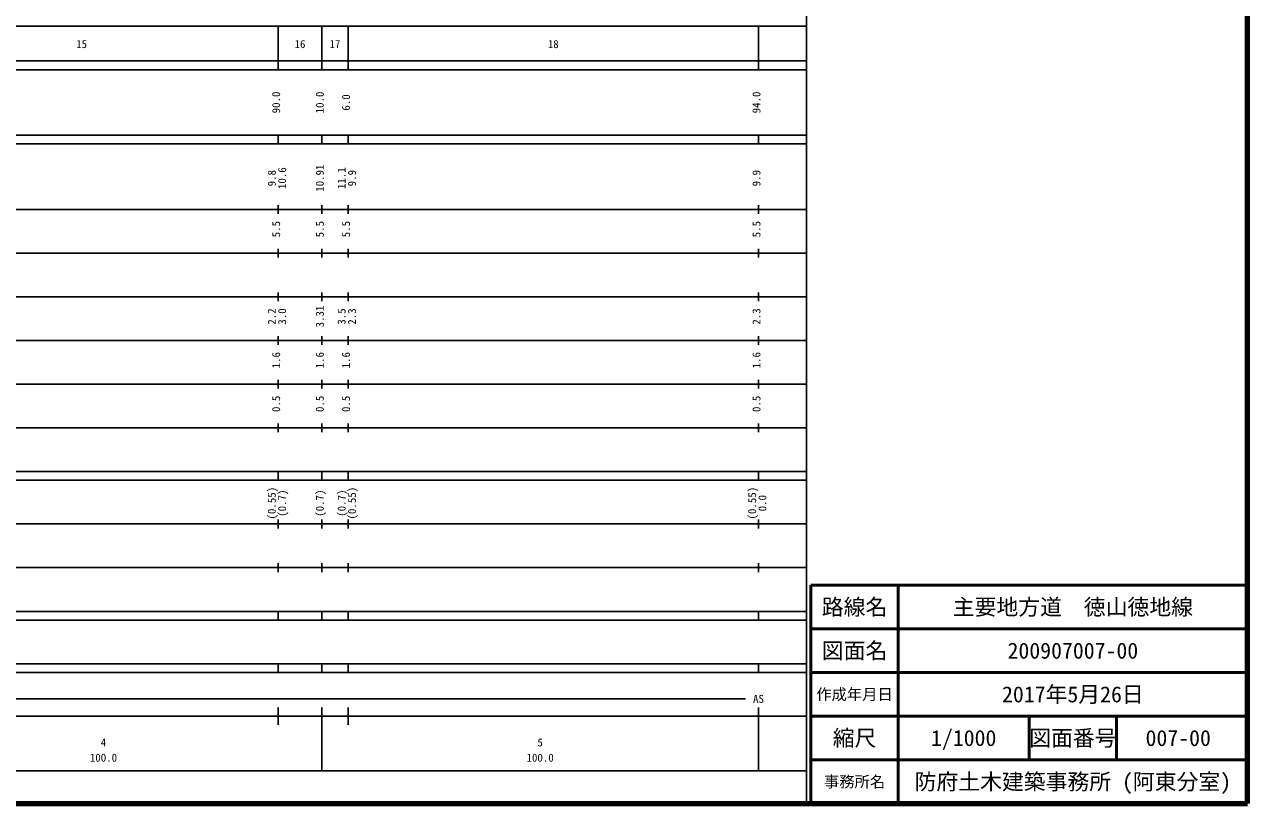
# Model space of a CAD drawing. Units: millimetres, scale not verified. Extents: x 40000 to 680000, y 20000 to 380000.
# Drawn here: x 399904 to 680000, y 20000 to 198357 of the extents above; entities that cross this region are included whole.
import ezdxf
from ezdxf.enums import TextEntityAlignment as Align

# ---------------------------------------------------------------- set-up
doc = ezdxf.new("R2010")
doc.units = ezdxf.units.MM
doc.header["$LTSCALE"] = 1000
for name, color, linetype, lineweight in [('M-TTL', 2, 'Continuous', 140), ('M-TTL-BAND', 7, 'Continuous', 25), ('M-TTL-FRAM', 2, 'Continuous', 50), ('M-TTL-LINE', 7, 'Continuous', 50)]:
    doc.layers.add(name, color=color, linetype=linetype, lineweight=lineweight)
doc.layers.add('M-TTL-TXT', color=7, linetype='Continuous')
doc.styles.add('ＭＳ ゴシック', font='')
doc.styles.get('ＭＳ ゴシック').set_extended_font_data('MS Gothic')

msp = doc.modelspace()

# ---------------------------------------------------------------- linework, layer by layer
at = {"layer": 'M-TTL'}
for p, q in [((680000, 20000), (680000, 380000)), ((40000, 20000), (680000, 20000))]:
    msp.add_line(p, q, dxfattribs=at)
at = {"layer": 'M-TTL-BAND'}
for p, q in [((579000, 20000), (579000, 370000)), ((68000, 198000), (579000, 198000)), ((458000, 188000), (458000, 198000)), ((468000, 188000), (468000, 198000)), ((474000, 188000), (474000, 198000)), ((568000, 188000), (568000, 198000)), ((40000, 190000), (579000, 190000)), ((40000, 188000), (579000, 188000)), ((40000, 173000), (579000, 173000)), ((40000, 171000), (579000, 171000)), ((458000, 171000), (458000, 173000)), ((468000, 171000), (468000, 173000)), ((474000, 171000), (474000, 173000)), ((568000, 171000), (568000, 173000)), ((458000, 155000), (458000, 157000)), ((468000, 155000), (468000, 157000)), ((474000, 155000), (474000, 157000)), ((568000, 155000), (568000, 157000)), ((40000, 156000), (579000, 156000)), ((46000, 146000), (579000, 146000)), ((458000, 145000), (458000, 147000)), ((468000, 145000), (468000, 147000)), ((474000, 145000), (474000, 147000)), ((568000, 145000), (568000, 147000)), ((52000, 136000), (579000, 136000)), ((458000, 135000), (458000, 137000)), ((468000, 135000), (468000, 137000)), ((474000, 135000), (474000, 137000)), ((568000, 135000), (568000, 137000)), ((458000, 125000), (458000, 127000)), ((468000, 125000), (468000, 127000)), ((474000, 125000), (474000, 127000)), ((568000, 125000), (568000, 127000)), ((46000, 126000), (579000, 126000)), ((52000, 116000), (579000, 116000)), ((458000, 115000), (458000, 117000)), ((468000, 115000), (468000, 117000)), ((474000, 115000), (474000, 117000)), ((568000, 115000), (568000, 117000)), ((458000, 105000), (458000, 107000)), ((468000, 105000), (468000, 107000)), ((474000, 105000), (474000, 107000)), ((568000, 105000), (568000, 107000)), ((46000, 106000), (579000, 106000)), ((40000, 96000), (579000, 96000)), ((458000, 94000), (458000, 96000)), ((468000, 94000), (468000, 96000)), ((474000, 94000), (474000, 96000)), ((568000, 94000), (568000, 96000)), ((40000, 94000), (579000, 94000)), ((458000, 83000), (458000, 85000)), ((468000, 83000), (468000, 85000)), ((474000, 83000), (474000, 85000)), ((568000, 83000), (568000, 85000)), ((49000, 84000), (579000, 84000)), ((40000, 74000), (579000, 74000)), ((458000, 73000), (458000, 75000)), ((468000, 73000), (468000, 75000)), ((474000, 73000), (474000, 75000)), ((568000, 73000), (568000, 75000)), ((40000, 64000), (579000, 64000)), ((40000, 62000), (579000, 62000)), ((458000, 62000), (458000, 64000)), ((468000, 62000), (468000, 64000)), ((474000, 62000), (474000, 64000)), ((568000, 62000), (568000, 64000)), ((40000, 52000), (579000, 52000)), ((458000, 50000), (458000, 52000)), ((468000, 50000), (468000, 52000)), ((474000, 50000), (474000, 52000)), ((568000, 50000), (568000, 52000)), ((40000, 50000), (579000, 50000)), ((71000, 44000), (565000, 44000)), ((40000, 40000), (579000, 40000)), ((458000, 38000), (458000, 42000)), ((468000, 27500), (468000, 42000)), ((474000, 38000), (474000, 42000)), ((568000, 27500), (568000, 42000)), ((68000, 27500), (579000, 27500))]:
    msp.add_line(p, q, dxfattribs=at)
at = {"layer": 'M-TTL-FRAM'}
for p, q in [((680000, 70000), (580000, 70000)), ((580000, 70000), (580000, 20000))]:
    msp.add_line(p, q, dxfattribs=at)
at = {"layer": 'M-TTL-LINE'}
for p, q in [((600000, 70000), (600000, 20000)), ((680000, 60000), (580000, 60000)), ((680000, 50000), (580000, 50000)), ((680000, 40000), (580000, 40000)), ((630000, 40000), (630000, 30000)), ((650000, 40000), (650000, 30000)), ((680000, 30000), (580000, 30000))]:
    msp.add_line(p, q, dxfattribs=at)

# ---------------------------------------------------------------- texts
at = {"layer": 'M-TTL-BAND', "style": 'ＭＳ ゴシック'}
for s, p in [('15', (413000, 192405)), ('16', (463000, 192405)), ('17', (471000, 192405)), ('18', (521000, 192405)), ('AS', (568000, 42500)), ('4', (418000, 32523)), ('5', (518000, 32523)), ('100.0', (418000, 29033)), ('100.0', (518000, 29033))]:
    msp.add_text(s, height=1833, dxfattribs=at).set_placement(p, align=Align.BOTTOM_CENTER)
for s, p in [('90.0', (459000, 180500)), ('10.0', (469000, 180500)), ('6.0', (475000, 180500)), ('94.0', (569000, 180500)), ('10.6', (460370, 163174)), ('10.91', (469000, 163174)), ('11.1', (474000, 163174)), ('9.8', (458000, 163174)), ('9.9', (476370, 163174)), ('9.9', (569000, 163174)), ('5.5', (459000, 151500)), ('5.5', (469000, 151500)), ('5.5', (475000, 151500)), ('5.5', (569000, 151500)), ('2.2', (458000, 131500)), ('3.0', (460370, 131500)), ('3.31', (469000, 131500)), ('3.5', (474000, 131500)), ('2.3', (476370, 131500)), ('2.3', (569000, 131500)), ('1.6', (459000, 121500)), ('1.6', (469000, 121500)), ('1.6', (475000, 121500)), ('1.6', (569000, 121500)), ('0.5', (459000, 111500)), ('0.5', (469000, 111500)), ('0.5', (475000, 111500)), ('0.5', (569000, 111500)), ('(0.55)', (458000, 88764)), ('(0.7)', (460370, 88764)), ('(0.7)', (469000, 88764)), ('(0.7)', (474000, 88764)), ('(0.55)', (476370, 88764)), ('(0.55)', (568018, 88764)), ('0.0', (570362, 88764))]:
    msp.add_text(s, height=1833, rotation=90, dxfattribs=at).set_placement(p, align=Align.BOTTOM_CENTER)
at = {"layer": 'M-TTL-TXT', "style": 'ＭＳ ゴシック'}
for s, height, p in [('路線名', 3666, (590000, 65000)), ('路線名', 3666, (590000, 65000)), ('主要地方道\u3000徳山徳地線', 3666, (640000, 65000)), ('図面名', 3666, (590000, 55000)), ('図面名', 3666, (590000, 55000)), ('200907007-00', 3666, (640000, 55000)), ('作成年月日', 2566, (590000, 45000)), ('作成年月日', 2566, (590000, 45000)), ('2017年5月26日', 3666, (640000, 45000)), ('縮尺', 3666, (590000, 35000)), ('縮尺', 3666, (590000, 35000)), ('1/1000', 3666, (615000, 35000)), ('図面番号', 3666, (640000, 35000)), ('図面番号', 3666, (640000, 35000)), ('007-00', 3666, (664125, 35000)), ('事務所名', 2566, (590000, 25000)), ('事務所名', 2566, (590000, 25000)), ('防府土木建築事務所 (阿東分室)', 3666, (640000, 25000))]:
    msp.add_text(s, height=height, dxfattribs=at).set_placement(p, align=Align.MIDDLE_CENTER)

doc.saveas('drawing.dxf')
